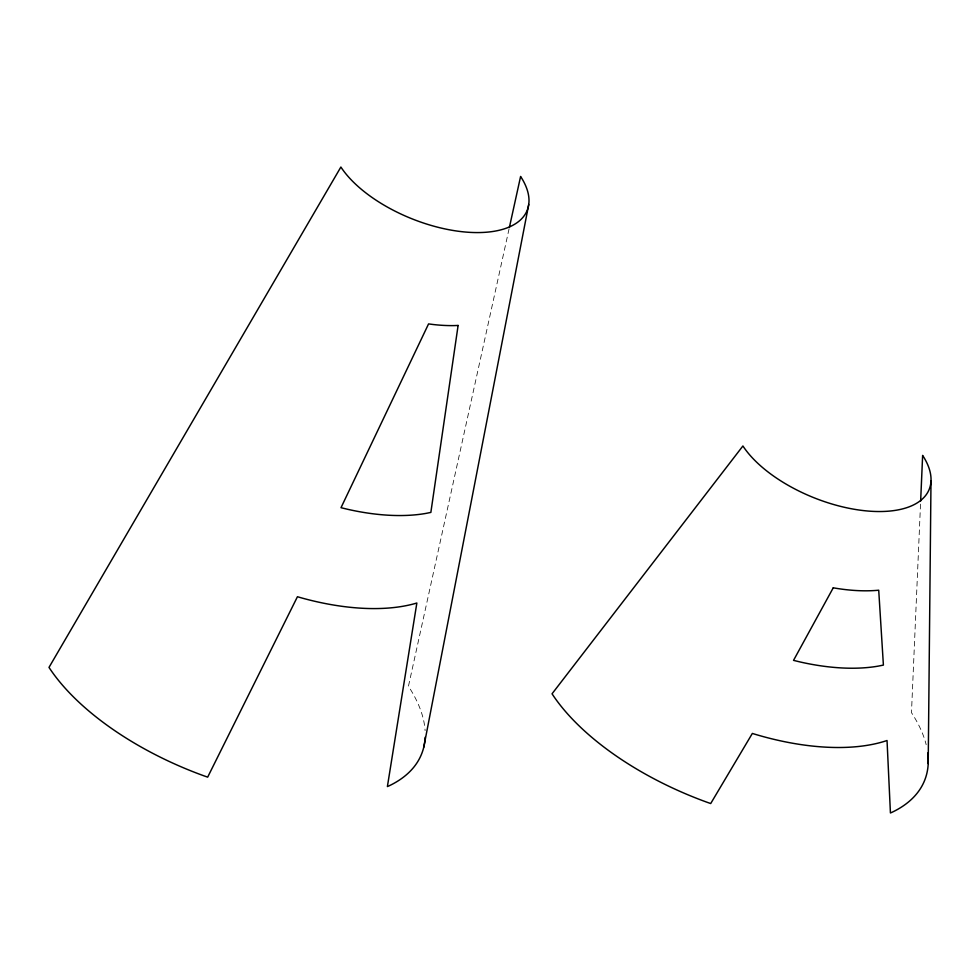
<?xml version="1.0" encoding="UTF-8"?>
<svg xmlns="http://www.w3.org/2000/svg" width="980" height="980" viewBox="0 0 980 980"><rect width="100%" height="100%" fill="white"/><g stroke="black" fill="none" stroke-linecap="round" stroke-linejoin="round"><path stroke-width="0.73" stroke-dasharray="4.9 3.68" d="M920.514 504.124L911.473 712.668A207.736 101.344 21.8 0 1 926.173 744.69M509.086 228.781L408.44 686.27A207.736 101.344 21.8 0 1 425.1 730.639"/><path stroke-width="1.47" d="M928.207 763.628L931 480.886M920.649 501.074L922.633 455.406A103.868 50.666 21.8 0 1 872.519 511.352A103.868 50.666 21.8 0 1 742.914 445.974L552.046 693.803A207.736 101.344 21.8 0 0 707.548 802.436L710.708 803.539L752.346 733.444A182.072 88.825 21.8 0 0 887.035 740.513L890.428 812.971L892.327 812.138A207.736 101.344 21.8 0 0 927.754 752.995M423.74 747.287L528.722 204.489M509.416 227.287L520.601 176.461A103.868 50.666 21.8 0 1 470.486 232.395A103.868 50.666 21.8 0 1 340.881 167.029L49 667.405A207.736 101.344 21.8 0 0 204.502 776.038L207.674 777.14L297.442 596.722L300.394 597.592A172.872 84.341 21.8 0 0 414.871 603.594L416.855 602.994L387.394 786.573L389.293 785.74A207.736 101.344 21.8 0 0 425.173 737.23M458.113 325.458L430.857 512.418L425.908 513.41A155.796 76.011 21.8 0 1 347.655 509.294L341.003 507.701L428.566 323.915L433.332 324.527A120.944 58.996 21.8 0 0 453.838 325.605L458.113 325.458M833.245 587.816L793.531 660.373L800.182 661.978A155.796 76.011 21.8 0 0 878.435 666.082L883.397 665.089L878.717 590.193L878.019 590.279A130.144 63.492 21.8 0 1 834.09 587.963L833.245 587.816"/></g></svg>
